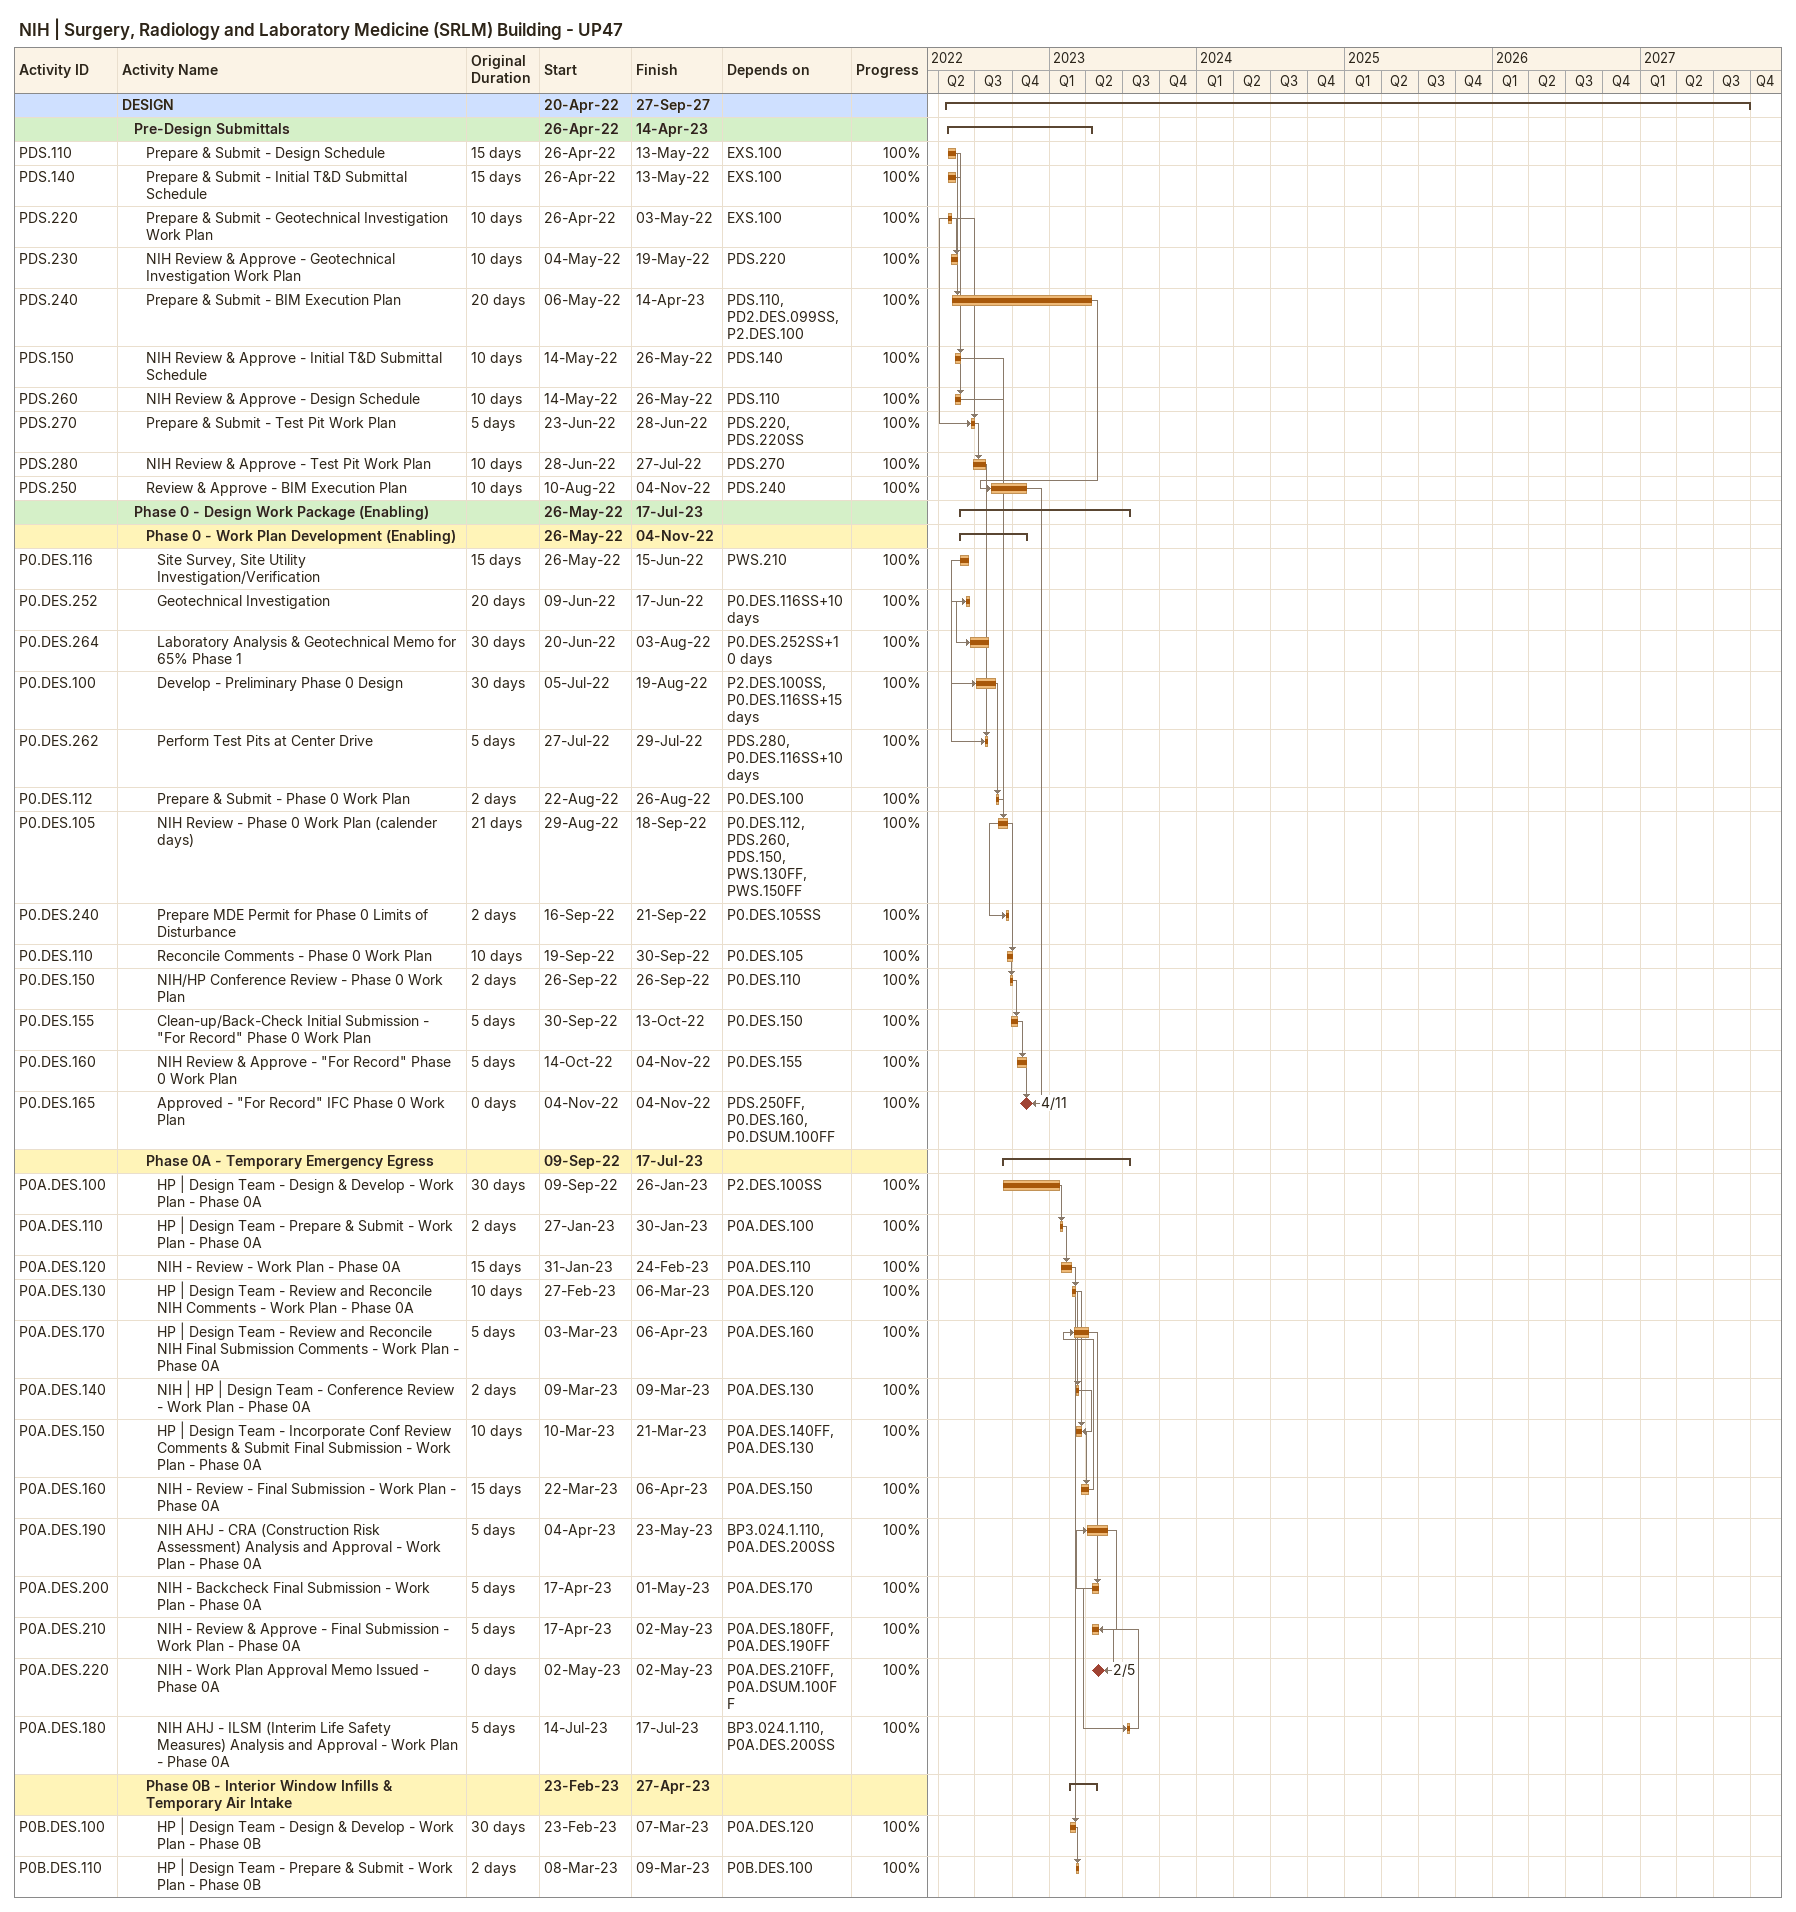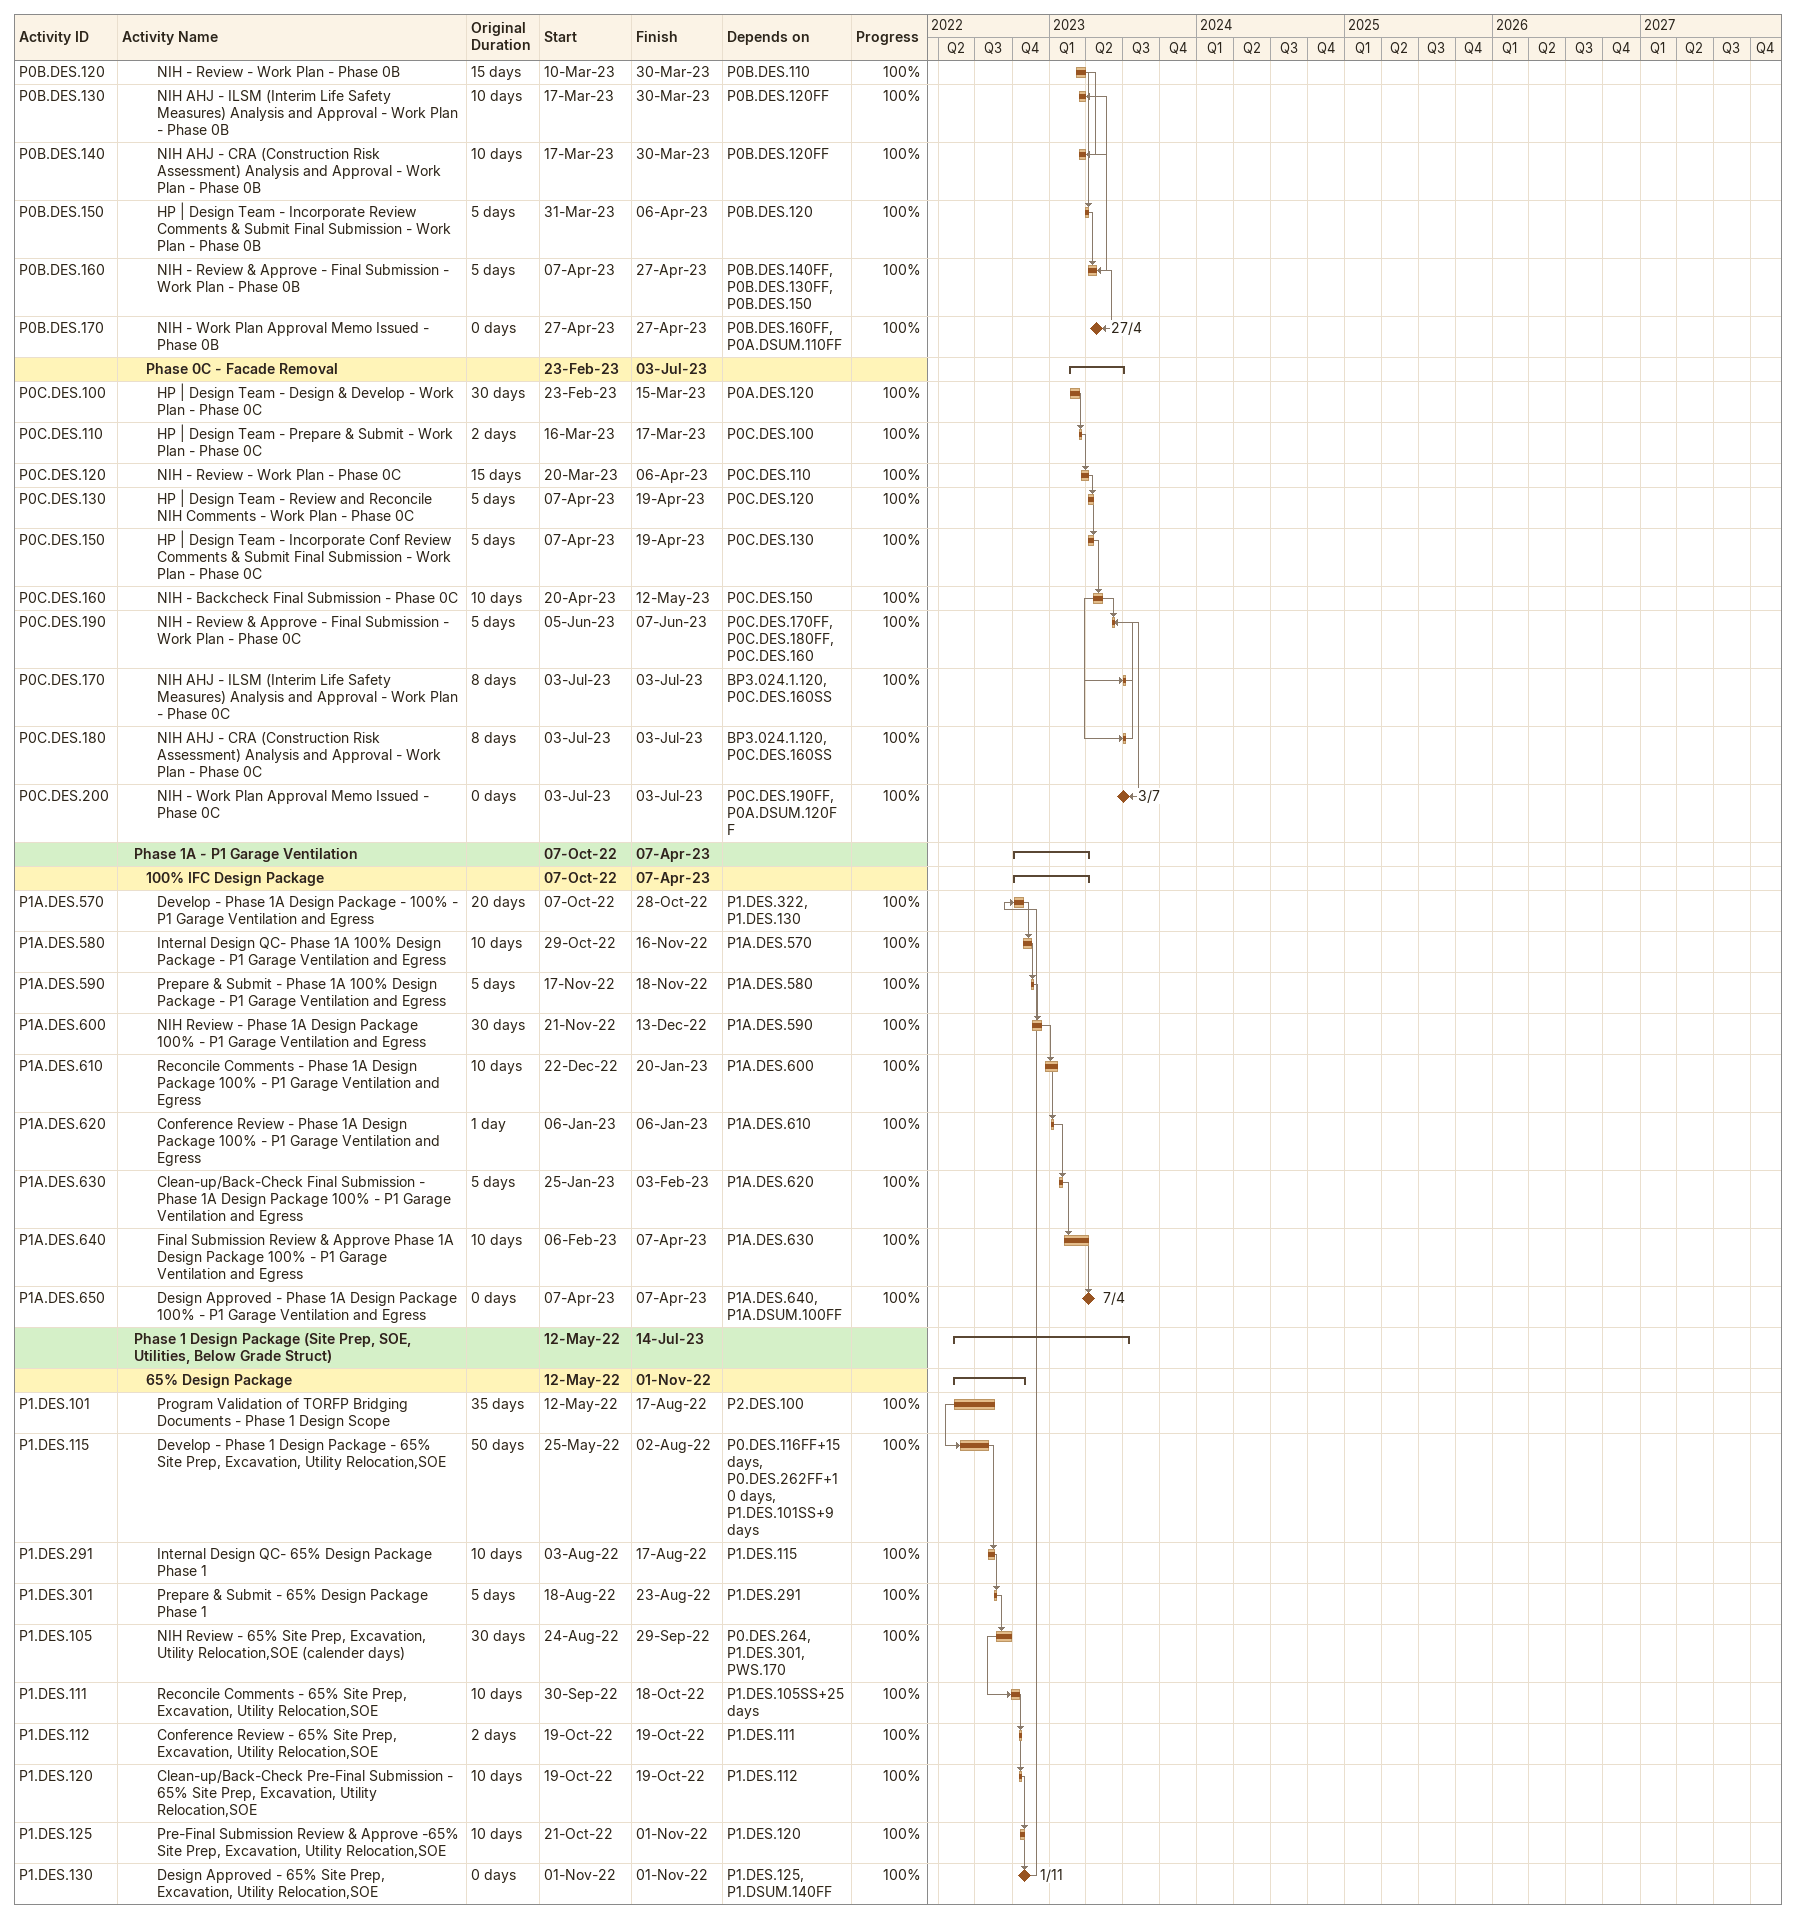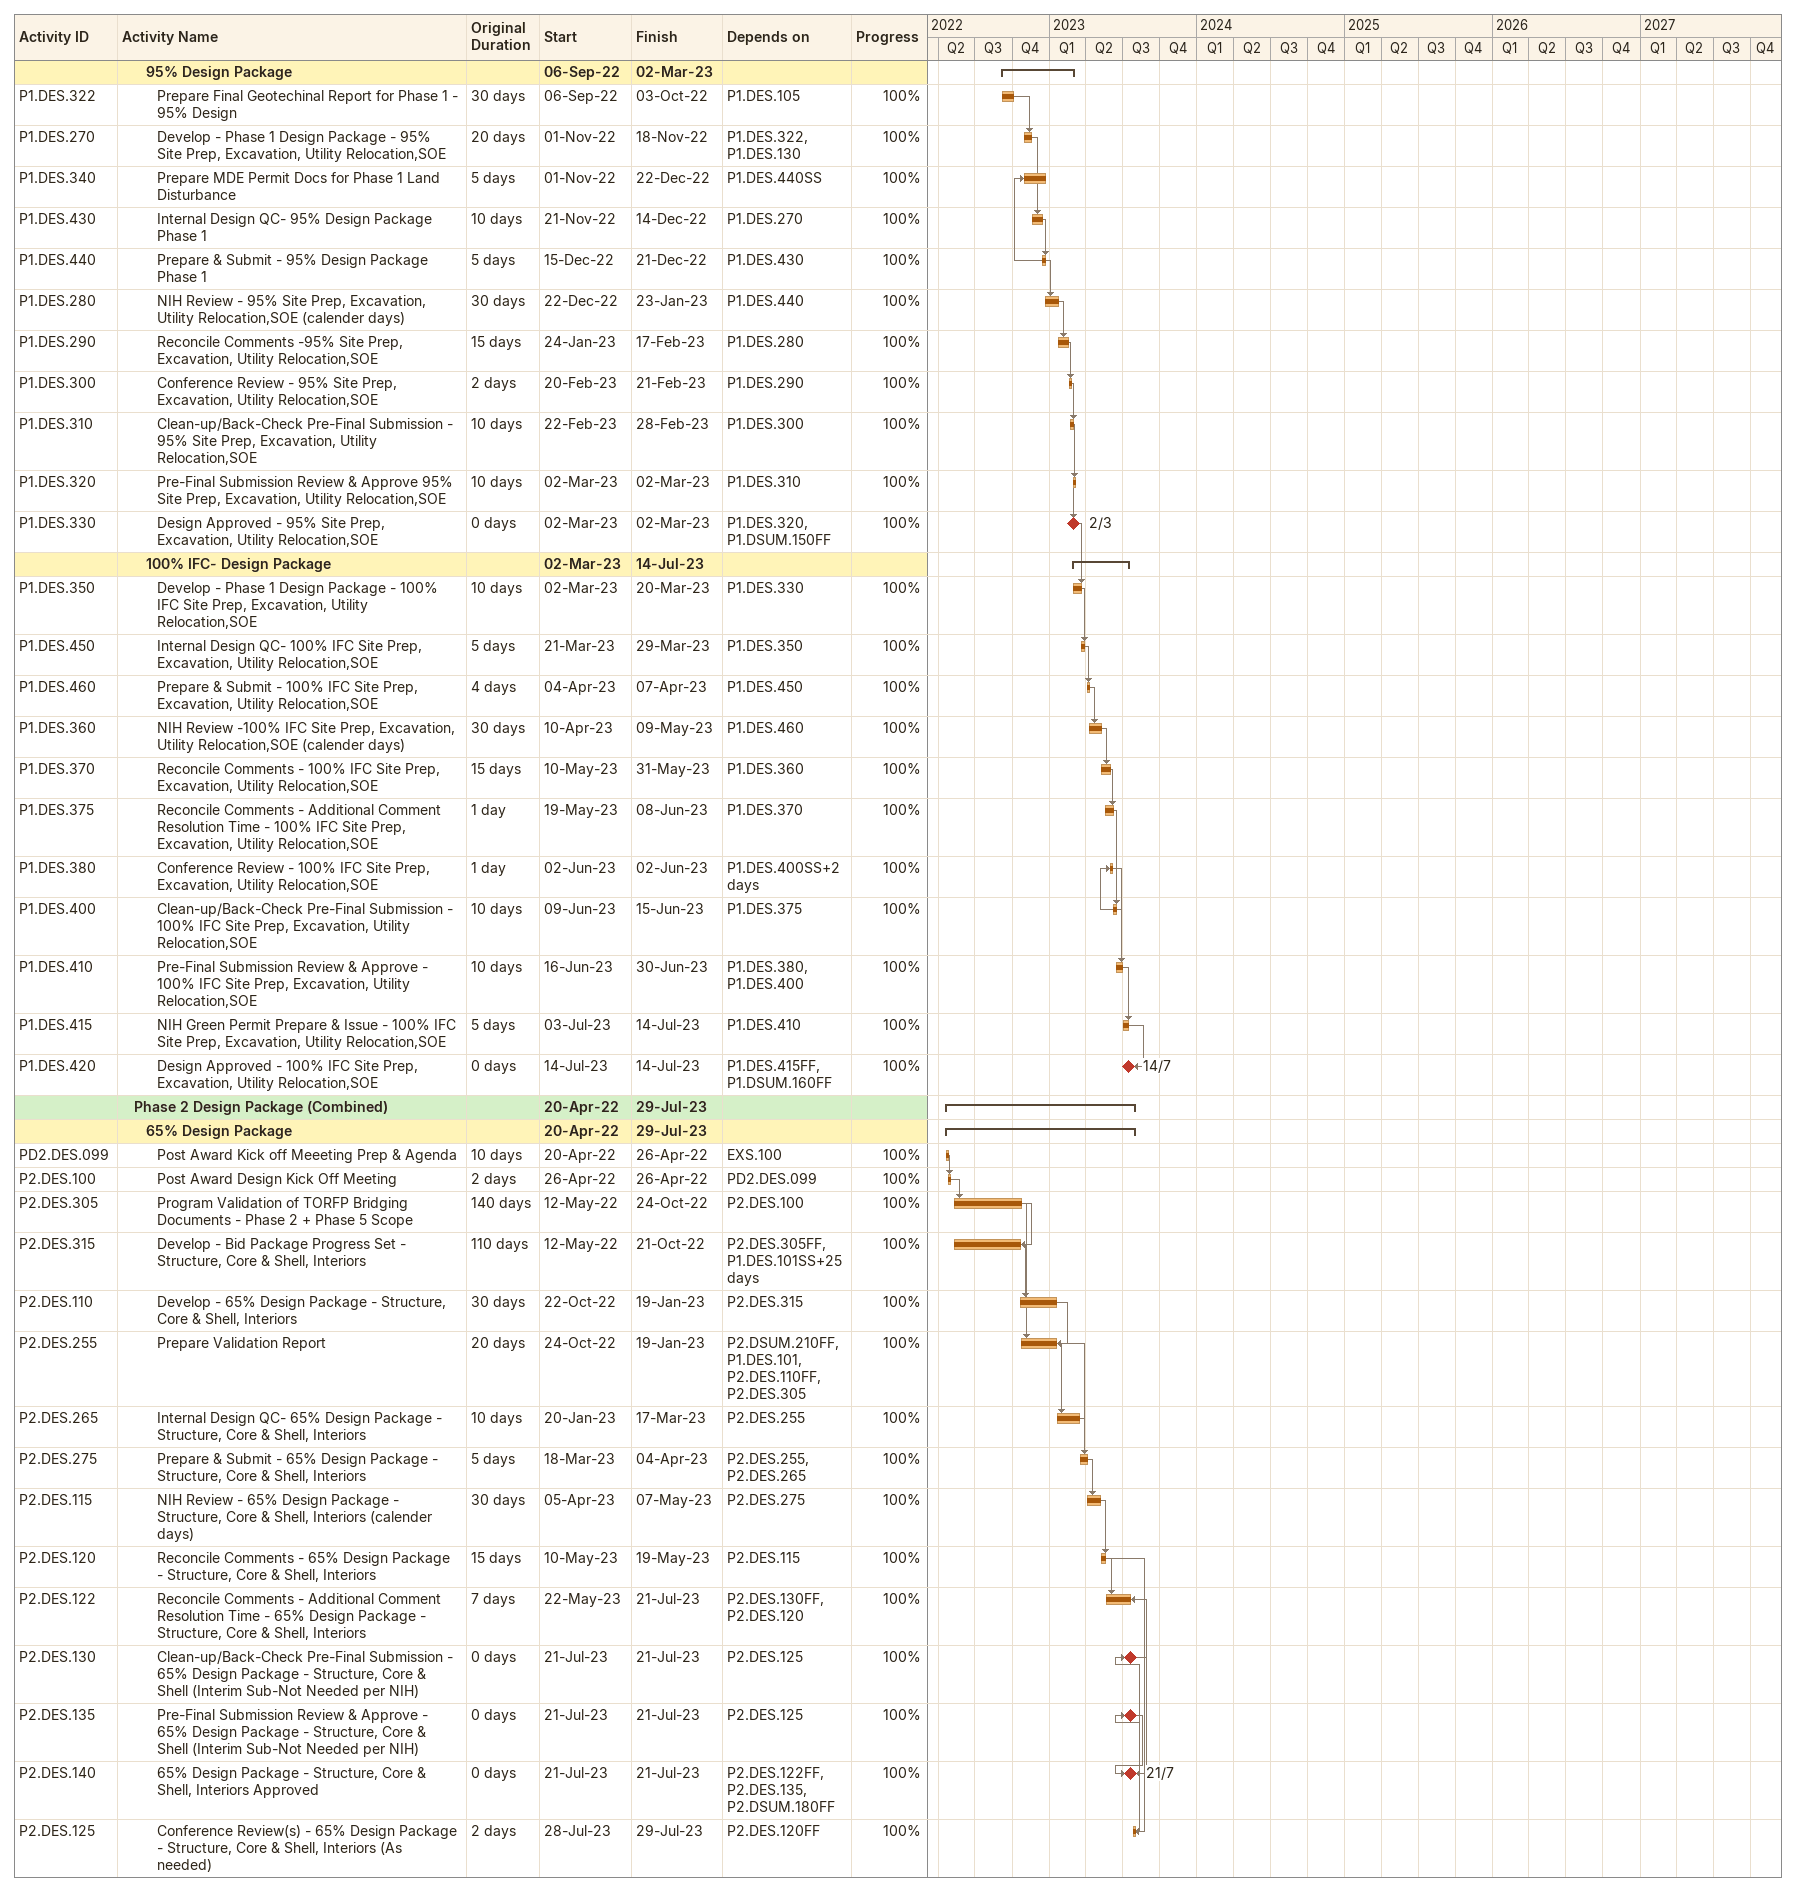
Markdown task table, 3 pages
NIH | Surgery, Radiology and Laboratory Medicine (SRLM) Building - UP47

| ID | Level | Task | Original duration | Start | Finish | Predecessors | % complete |
|---|---|---|---|---|---|---|---|
|  | 1 | **DESIGN** |  | 2022-04-20 | 2027-09-27 |  |  |
|  | 2 | **Pre-Design Submittals** |  | 2022-04-26 | 2023-04-14 |  |  |
| PDS.110 | 3 | Prepare & Submit - Design Schedule | 15d | 2022-04-26 | 2022-05-13 | EXS.100 | 100 |
| PDS.140 | 3 | Prepare & Submit - Initial T&D Submittal Schedule | 15d | 2022-04-26 | 2022-05-13 | EXS.100 | 100 |
| PDS.220 | 3 | Prepare & Submit - Geotechnical Investigation Work Plan | 10d | 2022-04-26 | 2022-05-03 | EXS.100 | 100 |
| PDS.230 | 3 | NIH Review & Approve - Geotechnical Investigation Work Plan | 10d | 2022-05-04 | 2022-05-19 | PDS.220 | 100 |
| PDS.240 | 3 | Prepare & Submit - BIM Execution Plan | 20d | 2022-05-06 | 2023-04-14 | PDS.110, PD2.DES.099SS, P2.DES.100 | 100 |
| PDS.150 | 3 | NIH Review & Approve - Initial T&D Submittal Schedule | 10d | 2022-05-14 | 2022-05-26 | PDS.140 | 100 |
| PDS.260 | 3 | NIH Review & Approve - Design Schedule | 10d | 2022-05-14 | 2022-05-26 | PDS.110 | 100 |
| PDS.270 | 3 | Prepare & Submit - Test Pit Work Plan | 5d | 2022-06-23 | 2022-06-28 | PDS.220, PDS.220SS | 100 |
| PDS.280 | 3 | NIH Review & Approve - Test Pit Work Plan | 10d | 2022-06-28 | 2022-07-27 | PDS.270 | 100 |
| PDS.250 | 3 | Review & Approve - BIM Execution Plan | 10d | 2022-08-10 | 2022-11-04 | PDS.240 | 100 |
|  | 2 | **Phase 0 - Design Work Package (Enabling)** |  | 2022-05-26 | 2023-07-17 |  |  |
|  | 3 | **Phase 0 - Work Plan Development (Enabling)** |  | 2022-05-26 | 2022-11-04 |  |  |
| P0.DES.116 | 4 | Site Survey, Site Utility Investigation/Verification | 15d | 2022-05-26 | 2022-06-15 | PWS.210 | 100 |
| P0.DES.252 | 4 | Geotechnical Investigation | 20d | 2022-06-09 | 2022-06-17 | P0.DES.116SS+10d | 100 |
| P0.DES.264 | 4 | Laboratory Analysis & Geotechnical Memo for 65% Phase 1 | 30d | 2022-06-20 | 2022-08-03 | P0.DES.252SS+10d | 100 |
| P0.DES.100 | 4 | Develop - Preliminary Phase 0 Design | 30d | 2022-07-05 | 2022-08-19 | P2.DES.100SS, P0.DES.116SS+15d | 100 |
| P0.DES.262 | 4 | Perform Test Pits at Center Drive | 5d | 2022-07-27 | 2022-07-29 | PDS.280, P0.DES.116SS+10d | 100 |
| P0.DES.112 | 4 | Prepare & Submit - Phase 0 Work Plan | 2d | 2022-08-22 | 2022-08-26 | P0.DES.100 | 100 |
| P0.DES.105 | 4 | NIH Review - Phase 0 Work Plan (calender days) | 21d | 2022-08-29 | 2022-09-18 | P0.DES.112, PDS.260, PDS.150, PWS.130FF, PWS.150FF | 100 |
| P0.DES.240 | 4 | Prepare MDE Permit for Phase 0 Limits of Disturbance | 2d | 2022-09-16 | 2022-09-21 | P0.DES.105SS | 100 |
| P0.DES.110 | 4 | Reconcile Comments - Phase 0 Work Plan | 10d | 2022-09-19 | 2022-09-30 | P0.DES.105 | 100 |
| P0.DES.150 | 4 | NIH/HP Conference Review - Phase 0 Work Plan | 2d | 2022-09-26 | 2022-09-26 | P0.DES.110 | 100 |
| P0.DES.155 | 4 | Clean-up/Back-Check Initial Submission - "For Record" Phase 0 Work Plan | 5d | 2022-09-30 | 2022-10-13 | P0.DES.150 | 100 |
| P0.DES.160 | 4 | NIH Review & Approve - "For Record" Phase 0 Work Plan | 5d | 2022-10-14 | 2022-11-04 | P0.DES.155 | 100 |
| P0.DES.165 | 4 | Approved - "For Record" IFC Phase 0 Work Plan | 0d | 2022-11-04 | 2022-11-04 | PDS.250FF, P0.DES.160, P0.DSUM.100FF | 100 |
|  | 3 | **Phase 0A - Temporary Emergency Egress** |  | 2022-09-09 | 2023-07-17 |  |  |
| P0A.DES.100 | 4 | HP \| Design Team - Design & Develop - Work Plan - Phase 0A | 30d | 2022-09-09 | 2023-01-26 | P2.DES.100SS | 100 |
| P0A.DES.110 | 4 | HP \| Design Team - Prepare & Submit - Work Plan - Phase 0A | 2d | 2023-01-27 | 2023-01-30 | P0A.DES.100 | 100 |
| P0A.DES.120 | 4 | NIH - Review - Work Plan - Phase 0A | 15d | 2023-01-31 | 2023-02-24 | P0A.DES.110 | 100 |
| P0A.DES.130 | 4 | HP \| Design Team - Review and Reconcile NIH Comments - Work Plan - Phase 0A | 10d | 2023-02-27 | 2023-03-06 | P0A.DES.120 | 100 |
| P0A.DES.170 | 4 | HP \| Design Team - Review and Reconcile NIH Final Submission Comments - Work Plan - Phase 0A | 5d | 2023-03-03 | 2023-04-06 | P0A.DES.160 | 100 |
| P0A.DES.140 | 4 | NIH \| HP \| Design Team - Conference Review - Work Plan - Phase 0A | 2d | 2023-03-09 | 2023-03-09 | P0A.DES.130 | 100 |
| P0A.DES.150 | 4 | HP \| Design Team - Incorporate Conf Review Comments & Submit Final Submission - Work Plan - Phase 0A | 10d | 2023-03-10 | 2023-03-21 | P0A.DES.140FF, P0A.DES.130 | 100 |
| P0A.DES.160 | 4 | NIH - Review - Final Submission - Work Plan - Phase 0A | 15d | 2023-03-22 | 2023-04-06 | P0A.DES.150 | 100 |
| P0A.DES.190 | 4 | NIH AHJ - CRA (Construction Risk Assessment) Analysis and Approval - Work Plan - Phase 0A | 5d | 2023-04-04 | 2023-05-23 | BP3.024.1.110, P0A.DES.200SS | 100 |
| P0A.DES.200 | 4 | NIH - Backcheck Final Submission - Work Plan - Phase 0A | 5d | 2023-04-17 | 2023-05-01 | P0A.DES.170 | 100 |
| P0A.DES.210 | 4 | NIH - Review & Approve - Final Submission - Work Plan - Phase 0A | 5d | 2023-04-17 | 2023-05-02 | P0A.DES.180FF, P0A.DES.190FF | 100 |
| P0A.DES.220 | 4 | NIH - Work Plan Approval Memo Issued - Phase 0A | 0d | 2023-05-02 | 2023-05-02 | P0A.DES.210FF, P0A.DSUM.100FF | 100 |
| P0A.DES.180 | 4 | NIH AHJ - ILSM (Interim Life Safety Measures) Analysis and Approval - Work Plan - Phase 0A | 5d | 2023-07-14 | 2023-07-17 | BP3.024.1.110, P0A.DES.200SS | 100 |
|  | 3 | **Phase 0B - Interior Window Infills & Temporary Air Intake** |  | 2023-02-23 | 2023-04-27 |  |  |
| P0B.DES.100 | 4 | HP \| Design Team - Design & Develop - Work Plan - Phase 0B | 30d | 2023-02-23 | 2023-03-07 | P0A.DES.120 | 100 |
| P0B.DES.110 | 4 | HP \| Design Team - Prepare & Submit - Work Plan - Phase 0B | 2d | 2023-03-08 | 2023-03-09 | P0B.DES.100 | 100 |
| P0B.DES.120 | 4 | NIH - Review - Work Plan - Phase 0B | 15d | 2023-03-10 | 2023-03-30 | P0B.DES.110 | 100 |
| P0B.DES.130 | 4 | NIH AHJ - ILSM (Interim Life Safety Measures) Analysis and Approval - Work Plan - Phase 0B | 10d | 2023-03-17 | 2023-03-30 | P0B.DES.120FF | 100 |
| P0B.DES.140 | 4 | NIH AHJ - CRA (Construction Risk Assessment) Analysis and Approval - Work Plan - Phase 0B | 10d | 2023-03-17 | 2023-03-30 | P0B.DES.120FF | 100 |
| P0B.DES.150 | 4 | HP \| Design Team - Incorporate Review Comments & Submit Final Submission - Work Plan - Phase 0B | 5d | 2023-03-31 | 2023-04-06 | P0B.DES.120 | 100 |
| P0B.DES.160 | 4 | NIH - Review & Approve - Final Submission - Work Plan - Phase 0B | 5d | 2023-04-07 | 2023-04-27 | P0B.DES.140FF, P0B.DES.130FF, P0B.DES.150 | 100 |
| P0B.DES.170 | 4 | NIH - Work Plan Approval Memo Issued - Phase 0B | 0d | 2023-04-27 | 2023-04-27 | P0B.DES.160FF, P0A.DSUM.110FF | 100 |
|  | 3 | **Phase 0C - Facade Removal** |  | 2023-02-23 | 2023-07-03 |  |  |
| P0C.DES.100 | 4 | HP \| Design Team - Design & Develop - Work Plan - Phase 0C | 30d | 2023-02-23 | 2023-03-15 | P0A.DES.120 | 100 |
| P0C.DES.110 | 4 | HP \| Design Team - Prepare & Submit - Work Plan - Phase 0C | 2d | 2023-03-16 | 2023-03-17 | P0C.DES.100 | 100 |
| P0C.DES.120 | 4 | NIH - Review - Work Plan - Phase 0C | 15d | 2023-03-20 | 2023-04-06 | P0C.DES.110 | 100 |
| P0C.DES.130 | 4 | HP \| Design Team - Review and Reconcile NIH Comments - Work Plan - Phase 0C | 5d | 2023-04-07 | 2023-04-19 | P0C.DES.120 | 100 |
| P0C.DES.150 | 4 | HP \| Design Team - Incorporate Conf Review Comments & Submit Final Submission - Work Plan - Phase 0C | 5d | 2023-04-07 | 2023-04-19 | P0C.DES.130 | 100 |
| P0C.DES.160 | 4 | NIH - Backcheck Final Submission - Phase 0C | 10d | 2023-04-20 | 2023-05-12 | P0C.DES.150 | 100 |
| P0C.DES.190 | 4 | NIH - Review & Approve - Final Submission - Work Plan - Phase 0C | 5d | 2023-06-05 | 2023-06-07 | P0C.DES.170FF, P0C.DES.180FF, P0C.DES.160 | 100 |
| P0C.DES.170 | 4 | NIH AHJ - ILSM (Interim Life Safety Measures) Analysis and Approval - Work Plan - Phase 0C | 8d | 2023-07-03 | 2023-07-03 | BP3.024.1.120, P0C.DES.160SS | 100 |
| P0C.DES.180 | 4 | NIH AHJ - CRA (Construction Risk Assessment) Analysis and Approval - Work Plan - Phase 0C | 8d | 2023-07-03 | 2023-07-03 | BP3.024.1.120, P0C.DES.160SS | 100 |
| P0C.DES.200 | 4 | NIH - Work Plan Approval Memo Issued - Phase 0C | 0d | 2023-07-03 | 2023-07-03 | P0C.DES.190FF, P0A.DSUM.120FF | 100 |
|  | 2 | **Phase 1A - P1 Garage Ventilation** |  | 2022-10-07 | 2023-04-07 |  |  |
|  | 3 | **100% IFC Design Package** |  | 2022-10-07 | 2023-04-07 |  |  |
| P1A.DES.570 | 4 | Develop - Phase 1A Design Package - 100% - P1 Garage Ventilation and Egress | 20d | 2022-10-07 | 2022-10-28 | P1.DES.322, P1.DES.130 | 100 |
| P1A.DES.580 | 4 | Internal Design QC- Phase 1A 100% Design Package - P1 Garage Ventilation and Egress | 10d | 2022-10-29 | 2022-11-16 | P1A.DES.570 | 100 |
| P1A.DES.590 | 4 | Prepare & Submit - Phase 1A 100% Design Package - P1 Garage Ventilation and Egress | 5d | 2022-11-17 | 2022-11-18 | P1A.DES.580 | 100 |
| P1A.DES.600 | 4 | NIH Review - Phase 1A Design Package 100% - P1 Garage Ventilation and Egress | 30d | 2022-11-21 | 2022-12-13 | P1A.DES.590 | 100 |
| P1A.DES.610 | 4 | Reconcile Comments - Phase 1A Design Package 100% - P1 Garage Ventilation and Egress | 10d | 2022-12-22 | 2023-01-20 | P1A.DES.600 | 100 |
| P1A.DES.620 | 4 | Conference Review - Phase 1A Design Package 100% - P1 Garage Ventilation and Egress | 1d | 2023-01-06 | 2023-01-06 | P1A.DES.610 | 100 |
| P1A.DES.630 | 4 | Clean-up/Back-Check Final Submission - Phase 1A Design Package 100% - P1 Garage Ventilation and Egress | 5d | 2023-01-25 | 2023-02-03 | P1A.DES.620 | 100 |
| P1A.DES.640 | 4 | Final Submission Review & Approve Phase 1A Design Package 100% - P1 Garage Ventilation and Egress | 10d | 2023-02-06 | 2023-04-07 | P1A.DES.630 | 100 |
| P1A.DES.650 | 4 | Design Approved - Phase 1A Design Package 100% - P1 Garage Ventilation and Egress | 0d | 2023-04-07 | 2023-04-07 | P1A.DES.640, P1A.DSUM.100FF | 100 |
|  | 2 | **Phase 1 Design Package (Site Prep, SOE, Utilities, Below Grade Struct)** |  | 2022-05-12 | 2023-07-14 |  |  |
|  | 3 | **65% Design Package** |  | 2022-05-12 | 2022-11-01 |  |  |
| P1.DES.101 | 4 | Program Validation of TORFP Bridging Documents - Phase 1 Design Scope | 35d | 2022-05-12 | 2022-08-17 | P2.DES.100 | 100 |
| P1.DES.115 | 4 | Develop - Phase 1 Design Package - 65% Site Prep, Excavation, Utility Relocation,SOE | 50d | 2022-05-25 | 2022-08-02 | P0.DES.116FF+15d, P0.DES.262FF+10d, P1.DES.101SS+9d | 100 |
| P1.DES.291 | 4 | Internal Design QC- 65% Design Package Phase 1 | 10d | 2022-08-03 | 2022-08-17 | P1.DES.115 | 100 |
| P1.DES.301 | 4 | Prepare & Submit - 65% Design Package Phase 1 | 5d | 2022-08-18 | 2022-08-23 | P1.DES.291 | 100 |
| P1.DES.105 | 4 | NIH Review - 65% Site Prep, Excavation, Utility Relocation,SOE (calender days) | 30d | 2022-08-24 | 2022-09-29 | P0.DES.264, P1.DES.301, PWS.170 | 100 |
| P1.DES.111 | 4 | Reconcile Comments - 65% Site Prep, Excavation, Utility Relocation,SOE | 10d | 2022-09-30 | 2022-10-18 | P1.DES.105SS+25d | 100 |
| P1.DES.112 | 4 | Conference Review - 65% Site Prep, Excavation, Utility Relocation,SOE | 2d | 2022-10-19 | 2022-10-19 | P1.DES.111 | 100 |
| P1.DES.120 | 4 | Clean-up/Back-Check Pre-Final Submission - 65% Site Prep, Excavation, Utility Relocation,SOE | 10d | 2022-10-19 | 2022-10-19 | P1.DES.112 | 100 |
| P1.DES.125 | 4 | Pre-Final Submission Review & Approve -65% Site Prep, Excavation, Utility Relocation,SOE | 10d | 2022-10-21 | 2022-11-01 | P1.DES.120 | 100 |
| P1.DES.130 | 4 | Design Approved - 65% Site Prep, Excavation, Utility Relocation,SOE | 0d | 2022-11-01 | 2022-11-01 | P1.DES.125, P1.DSUM.140FF | 100 |
|  | 3 | **95% Design Package** |  | 2022-09-06 | 2023-03-02 |  |  |
| P1.DES.322 | 4 | Prepare Final Geotechinal Report for Phase 1 - 95% Design | 30d | 2022-09-06 | 2022-10-03 | P1.DES.105 | 100 |
| P1.DES.270 | 4 | Develop - Phase 1 Design Package - 95% Site Prep, Excavation, Utility Relocation,SOE | 20d | 2022-11-01 | 2022-11-18 | P1.DES.322, P1.DES.130 | 100 |
| P1.DES.340 | 4 | Prepare MDE Permit Docs for Phase 1 Land Disturbance | 5d | 2022-11-01 | 2022-12-22 | P1.DES.440SS | 100 |
| P1.DES.430 | 4 | Internal Design QC- 95% Design Package Phase 1 | 10d | 2022-11-21 | 2022-12-14 | P1.DES.270 | 100 |
| P1.DES.440 | 4 | Prepare & Submit - 95% Design Package Phase 1 | 5d | 2022-12-15 | 2022-12-21 | P1.DES.430 | 100 |
| P1.DES.280 | 4 | NIH Review - 95% Site Prep, Excavation, Utility Relocation,SOE (calender days) | 30d | 2022-12-22 | 2023-01-23 | P1.DES.440 | 100 |
| P1.DES.290 | 4 | Reconcile Comments -95% Site Prep, Excavation, Utility Relocation,SOE | 15d | 2023-01-24 | 2023-02-17 | P1.DES.280 | 100 |
| P1.DES.300 | 4 | Conference Review - 95% Site Prep, Excavation, Utility Relocation,SOE | 2d | 2023-02-20 | 2023-02-21 | P1.DES.290 | 100 |
| P1.DES.310 | 4 | Clean-up/Back-Check Pre-Final Submission - 95% Site Prep, Excavation, Utility Relocation,SOE | 10d | 2023-02-22 | 2023-02-28 | P1.DES.300 | 100 |
| P1.DES.320 | 4 | Pre-Final Submission Review & Approve 95% Site Prep, Excavation, Utility Relocation,SOE | 10d | 2023-03-02 | 2023-03-02 | P1.DES.310 | 100 |
| P1.DES.330 | 4 | Design Approved - 95% Site Prep, Excavation, Utility Relocation,SOE | 0d | 2023-03-02 | 2023-03-02 | P1.DES.320, P1.DSUM.150FF | 100 |
|  | 3 | **100% IFC- Design Package** |  | 2023-03-02 | 2023-07-14 |  |  |
| P1.DES.350 | 4 | Develop - Phase 1 Design Package - 100% IFC Site Prep, Excavation, Utility Relocation,SOE | 10d | 2023-03-02 | 2023-03-20 | P1.DES.330 | 100 |
| P1.DES.450 | 4 | Internal Design QC- 100% IFC Site Prep, Excavation, Utility Relocation,SOE | 5d | 2023-03-21 | 2023-03-29 | P1.DES.350 | 100 |
| P1.DES.460 | 4 | Prepare & Submit - 100% IFC Site Prep, Excavation, Utility Relocation,SOE | 4d | 2023-04-04 | 2023-04-07 | P1.DES.450 | 100 |
| P1.DES.360 | 4 | NIH Review -100% IFC Site Prep, Excavation, Utility Relocation,SOE (calender days) | 30d | 2023-04-10 | 2023-05-09 | P1.DES.460 | 100 |
| P1.DES.370 | 4 | Reconcile Comments - 100% IFC Site Prep, Excavation, Utility Relocation,SOE | 15d | 2023-05-10 | 2023-05-31 | P1.DES.360 | 100 |
| P1.DES.375 | 4 | Reconcile Comments - Additional Comment Resolution Time - 100% IFC Site Prep, Excavation, Utility Relocation,SOE | 1d | 2023-05-19 | 2023-06-08 | P1.DES.370 | 100 |
| P1.DES.380 | 4 | Conference Review - 100% IFC Site Prep, Excavation, Utility Relocation,SOE | 1d | 2023-06-02 | 2023-06-02 | P1.DES.400SS+2d | 100 |
| P1.DES.400 | 4 | Clean-up/Back-Check Pre-Final Submission - 100% IFC Site Prep, Excavation, Utility Relocation,SOE | 10d | 2023-06-09 | 2023-06-15 | P1.DES.375 | 100 |
| P1.DES.410 | 4 | Pre-Final Submission Review & Approve - 100% IFC Site Prep, Excavation, Utility Relocation,SOE | 10d | 2023-06-16 | 2023-06-30 | P1.DES.380, P1.DES.400 | 100 |
| P1.DES.415 | 4 | NIH Green Permit Prepare & Issue - 100% IFC Site Prep, Excavation, Utility Relocation,SOE | 5d | 2023-07-03 | 2023-07-14 | P1.DES.410 | 100 |
| P1.DES.420 | 4 | Design Approved - 100% IFC Site Prep, Excavation, Utility Relocation,SOE | 0d | 2023-07-14 | 2023-07-14 | P1.DES.415FF, P1.DSUM.160FF | 100 |
|  | 2 | **Phase 2 Design Package (Combined)** |  | 2022-04-20 | 2023-07-29 |  |  |
|  | 3 | **65% Design Package** |  | 2022-04-20 | 2023-07-29 |  |  |
| PD2.DES.099 | 4 | Post Award Kick off Meeeting Prep & Agenda | 10d | 2022-04-20 | 2022-04-26 | EXS.100 | 100 |
| P2.DES.100 | 4 | Post Award Design Kick Off Meeting | 2d | 2022-04-26 | 2022-04-26 | PD2.DES.099 | 100 |
| P2.DES.305 | 4 | Program Validation of TORFP Bridging Documents - Phase 2 + Phase 5 Scope | 140d | 2022-05-12 | 2022-10-24 | P2.DES.100 | 100 |
| P2.DES.315 | 4 | Develop - Bid Package Progress Set - Structure, Core & Shell, Interiors | 110d | 2022-05-12 | 2022-10-21 | P2.DES.305FF, P1.DES.101SS+25d | 100 |
| P2.DES.110 | 4 | Develop - 65% Design Package - Structure, Core & Shell, Interiors | 30d | 2022-10-22 | 2023-01-19 | P2.DES.315 | 100 |
| P2.DES.255 | 4 | Prepare Validation Report | 20d | 2022-10-24 | 2023-01-19 | P2.DSUM.210FF, P1.DES.101, P2.DES.110FF, P2.DES.305 | 100 |
| P2.DES.265 | 4 | Internal Design QC- 65% Design Package - Structure, Core & Shell, Interiors | 10d | 2023-01-20 | 2023-03-17 | P2.DES.255 | 100 |
| P2.DES.275 | 4 | Prepare & Submit - 65% Design Package - Structure, Core & Shell, Interiors | 5d | 2023-03-18 | 2023-04-04 | P2.DES.255, P2.DES.265 | 100 |
| P2.DES.115 | 4 | NIH Review - 65% Design Package - Structure, Core & Shell, Interiors (calender days) | 30d | 2023-04-05 | 2023-05-07 | P2.DES.275 | 100 |
| P2.DES.120 | 4 | Reconcile Comments - 65% Design Package - Structure, Core & Shell, Interiors | 15d | 2023-05-10 | 2023-05-19 | P2.DES.115 | 100 |
| P2.DES.122 | 4 | Reconcile Comments - Additional Comment Resolution Time - 65% Design Package - Structure, Core & Shell, Interiors | 7d | 2023-05-22 | 2023-07-21 | P2.DES.130FF, P2.DES.120 | 100 |
| P2.DES.130 | 4 | Clean-up/Back-Check Pre-Final Submission - 65% Design Package - Structure, Core & Shell (Interim Sub-Not Needed per NIH) | 0d | 2023-07-21 | 2023-07-21 | P2.DES.125 | 100 |
| P2.DES.135 | 4 | Pre-Final Submission Review & Approve - 65% Design Package - Structure, Core & Shell (Interim Sub-Not Needed per NIH) | 0d | 2023-07-21 | 2023-07-21 | P2.DES.125 | 100 |
| P2.DES.140 | 4 | 65% Design Package - Structure, Core & Shell, Interiors Approved | 0d | 2023-07-21 | 2023-07-21 | P2.DES.122FF, P2.DES.135, P2.DSUM.180FF | 100 |
| P2.DES.125 | 4 | Conference Review(s) - 65% Design Package - Structure, Core & Shell, Interiors (As needed) | 2d | 2023-07-28 | 2023-07-29 | P2.DES.120FF | 100 |
